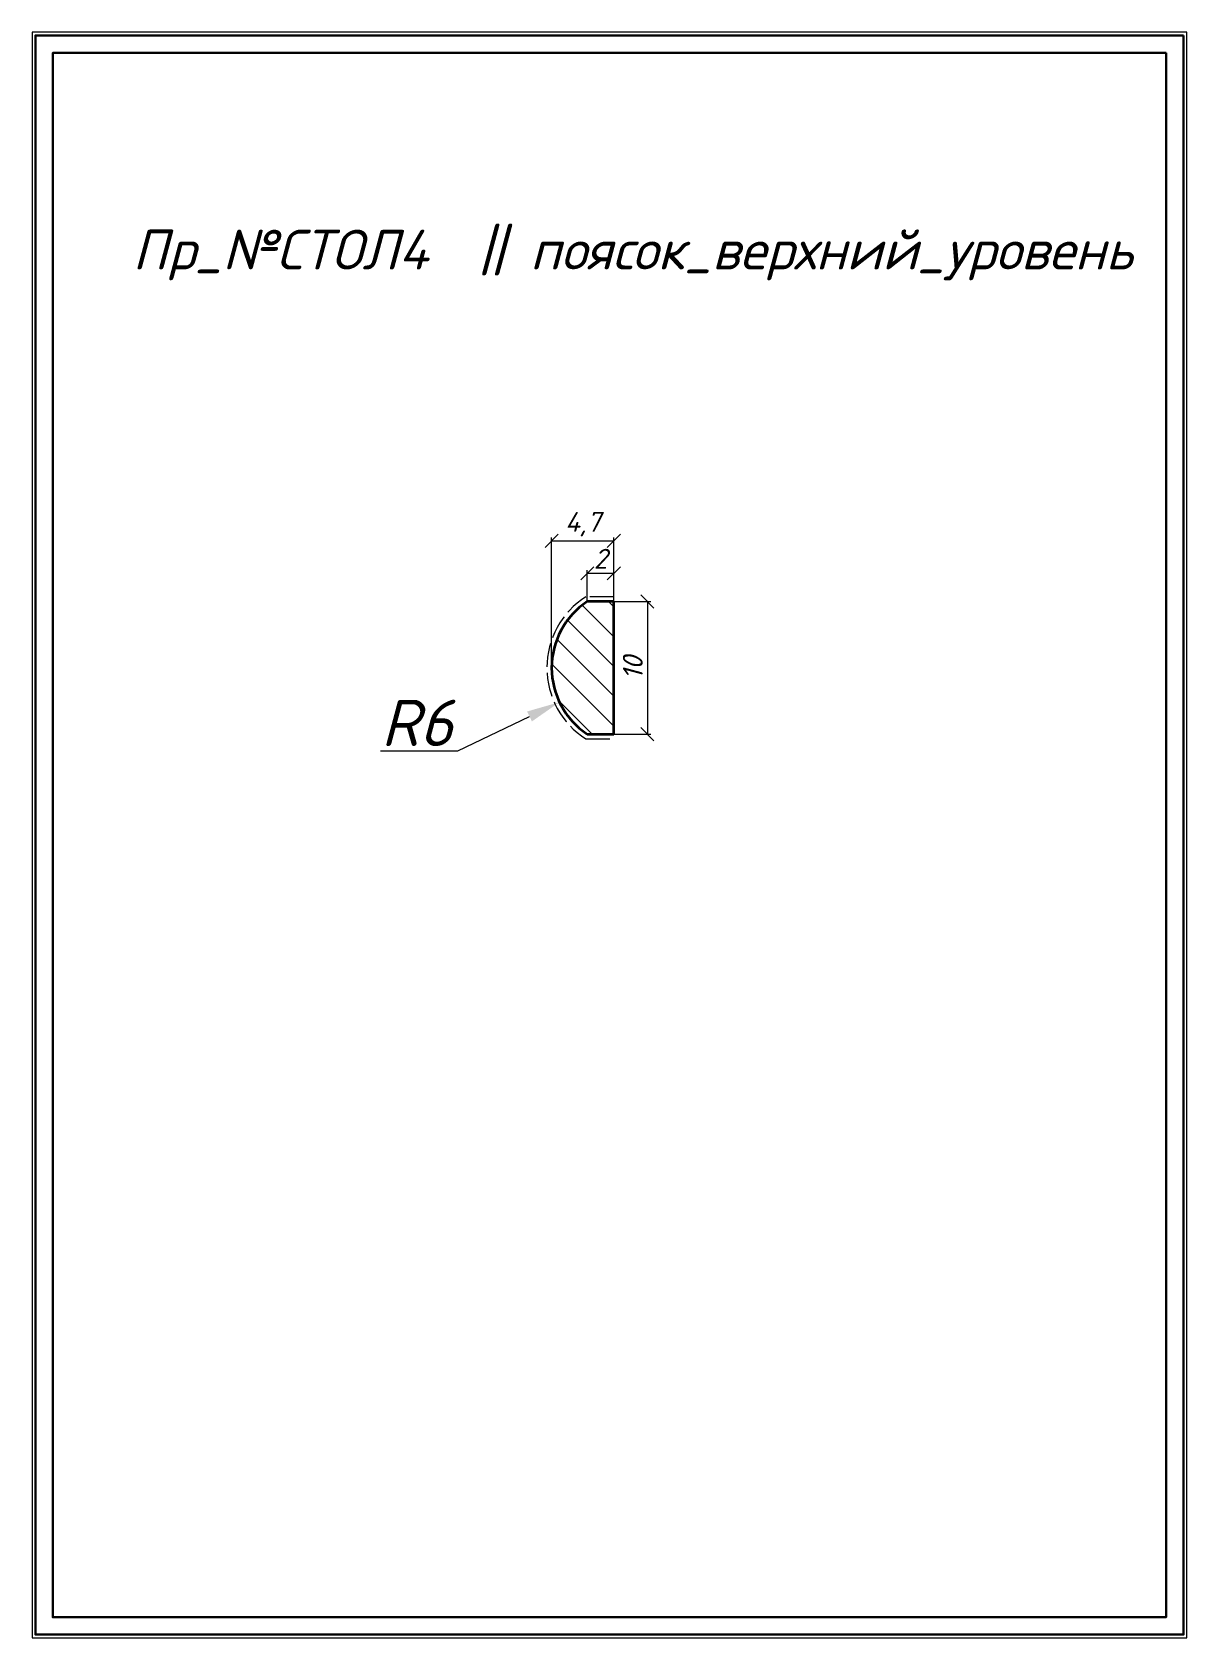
# Model space of a CAD drawing. Header units: millimetres. Extents: x 11464 to 11552, y -686 to -565.
import ezdxf

# ---------------------------------------------------------------- set-up
doc = ezdxf.new("R2010")
doc.units = ezdxf.units.MM
doc.linetypes.add('ACAD_ISO02W100', pattern=[15, 12, -3])
doc.layers.get('0').update_dxf_attribs({"lineweight": 13})
for name, color, linetype, lineweight in [('профили', 1, 'Continuous', 35), ('служебный слой ЛИНИИ ПУНКТИРНЫЕ', 7, 'ACAD_ISO02W100', 13), ('служебный слой НАДПИСИ', 7, 'Continuous', 13), ('служебный слой РАЗМЕРЫ', 7, 'Continuous', 9), ('служебный слой ШТАМП', 7, 'Continuous', 30), ('служебный слой ШТРИХОВКА', 7, 'Continuous', 5)]:
    doc.layers.add(name, color=color, linetype=linetype, lineweight=lineweight)
doc.styles.add('ЕСКД', font='isocpeur.ttf', dxfattribs={"oblique": 15})
doc.dimstyles.new('ЕСКД', dxfattribs={"dimtxt": 3.5, "dimasz": 2.5, "dimexe": 0.25, "dimexo": 0, "dimgap": 0.35, "dimtad": 1, "dimdec": 1, "dimzin": 9, "dimtxsty": 'ЕСКД', "dimblk": 'OBLIQUE', "dimcen": 0, "dimclrd": 256, "dimclre": 256, "dimclrt": 256, "dimadec": 1, "dimazin": 0, "dimtfac": 1, "dimtdec": 1, "dimtmove": 0, "dimatfit": 3, "dimldrblk": 'DOTSMALL', "dimfxl": 1, "dimlwd": -1, "dimlwe": -1, "dimarcsym": 0})
doc.dimstyles.new('ЕСКД$4', dxfattribs={"dimtxt": 3.5, "dimasz": 2.5, "dimexe": 0.25, "dimexo": 0, "dimgap": 0.35, "dimtad": 1, "dimtoh": 1, "dimdec": 1, "dimzin": 9, "dimtxsty": 'ЕСКД', "dimblk1": 'OBLIQUE', "dimsah": 1, "dimcen": 0, "dimse1": 1, "dimclrd": 256, "dimclre": 256, "dimclrt": 256, "dimadec": 1, "dimazin": 0, "dimtfac": 1, "dimtdec": 1, "dimtofl": 0, "dimtmove": 0, "dimatfit": 3, "dimldrblk": 'DOTSMALL', "dimfxl": 1, "dimlwd": -1, "dimlwe": -1, "dimarcsym": 2})

# ---------------------------------------------------------------- blocks, each defined once
blk = doc.blocks.new('*D6')
at = {"layer": 'Defpoints', "color": 0, "transparency": 16777216}
for p in [(11509.62, -613.14), (11504.21, -615.73)]:
    blk.add_point(p, dxfattribs=at)
at = {"layer": 'служебный слой РАЗМЕРЫ', "transparency": 16777216}
for p, q in [((11496.54, -619.39), (11501.95, -616.8)), ((11490.7, -619.39), (11496.54, -619.39))]:
    blk.add_line(p, q, dxfattribs=at)
blk.add_solid([(11501.77, -616.43), (11502.13, -617.18), (11504.21, -615.73)], dxfattribs=at)
at = {"layer": 'служебный слой РАЗМЕРЫ', "transparency": 16777216, "insert": (11493.45, -617.29), "char_height": 3.5, "attachment_point": 5, "style": 'ЕСКД'}
blk.add_mtext('R6', dxfattribs=at)
blk = doc.blocks.new('_DotSmall')
at = {"color": 0, "linetype": 'ByBlock', "lineweight": -3, "const_width": 0.5}
blk.add_lwpolyline([(-0.0625, 0, 1), (0.0625, 0, 1)], format="xyb", close=True, dxfattribs=at)
blk = doc.blocks.new('_OBLIQUE')
at = {"color": 0, "linetype": 'ByBlock'}
blk.add_line((-0.5, -0.5), (0.5, 0.5), dxfattribs=at)
blk = doc.blocks.new('*D5')
at = {"layer": 'Defpoints', "color": 0, "transparency": 16777216}
for p in [(11508.31, -608.14), (11508.31, -618.14), (11510.84, -618.14)]:
    blk.add_point(p, dxfattribs=at)
at = {"layer": 'служебный слой РАЗМЕРЫ', "transparency": 16777216}
for p, q in [((11508.31, -608.14), (11511.09, -608.14)), ((11510.84, -608.14), (11510.84, -618.14)), ((11508.31, -618.14), (11511.09, -618.14))]:
    blk.add_line(p, q, dxfattribs=at)
for p, rotation in [((11510.84, -608.14), 90), ((11510.84, -618.14), 270)]:
    blk.add_blockref('_OBLIQUE', p, dxfattribs=dict(at, rotation=rotation))
at = {"layer": 'служебный слой РАЗМЕРЫ', "transparency": 16777216, "insert": (11509.74, -613.14), "char_height": 1.5, "attachment_point": 5, "rotation": 90, "style": 'ЕСКД'}
blk.add_mtext('10', dxfattribs=at)
blk = doc.blocks.new('*D4')
at = {"layer": 'Defpoints', "color": 0, "transparency": 16777216}
for p in [(11508.31, -603.55), (11508.31, -608.14), (11503.62, -613.18)]:
    blk.add_point(p, dxfattribs=at)
at = {"layer": 'служебный слой РАЗМЕРЫ', "transparency": 16777216}
for p, q in [((11503.62, -613.18), (11503.62, -603.3)), ((11503.62, -603.55), (11508.31, -603.55)), ((11508.31, -608.14), (11508.31, -603.3))]:
    blk.add_line(p, q, dxfattribs=at)
at = {"layer": 'служебный слой РАЗМЕРЫ', "transparency": 16777216, "rotation": 180}
blk.add_blockref('_OBLIQUE', (11503.62, -603.55), dxfattribs=at)
at = {"layer": 'служебный слой РАЗМЕРЫ', "transparency": 16777216}
blk.add_blockref('_OBLIQUE', (11508.31, -603.55), dxfattribs=at)
at = {"layer": 'служебный слой РАЗМЕРЫ', "transparency": 16777216, "insert": (11505.97, -602.3), "char_height": 1.5, "attachment_point": 5, "style": 'ЕСКД'}
blk.add_mtext('4,7', dxfattribs=at)
blk = doc.blocks.new('*D3')
at = {"layer": 'Defpoints', "color": 0, "transparency": 16777216}
for p in [(11508.31, -606.01), (11506.31, -608.14), (11508.31, -608.14)]:
    blk.add_point(p, dxfattribs=at)
at = {"layer": 'служебный слой РАЗМЕРЫ', "transparency": 16777216}
for p, q in [((11506.31, -608.14), (11506.31, -605.76)), ((11506.31, -606.01), (11508.31, -606.01)), ((11508.31, -608.14), (11508.31, -605.76))]:
    blk.add_line(p, q, dxfattribs=at)
at = {"layer": 'служебный слой РАЗМЕРЫ', "transparency": 16777216, "rotation": 180}
blk.add_blockref('_OBLIQUE', (11506.31, -606.01), dxfattribs=at)
at = {"layer": 'служебный слой РАЗМЕРЫ', "transparency": 16777216}
blk.add_blockref('_OBLIQUE', (11508.31, -606.01), dxfattribs=at)
at = {"layer": 'служебный слой РАЗМЕРЫ', "transparency": 16777216, "insert": (11507.31, -604.91), "char_height": 1.5, "attachment_point": 5, "style": 'ЕСКД'}
blk.add_mtext('2', dxfattribs=at)

msp = doc.modelspace()

# ---------------------------------------------------------------- hatches: boundary and pattern name
at = {"layer": 'служебный слой ШТРИХОВКА'}
h = msp.add_hatch(dxfattribs=at)
h.set_pattern_fill('ANSI31', color=256, scale=0.5, angle=90, style=0)
h.set_pattern_definition([(135, (8665.5826, -525.0058), (-1.122532, -1.122532), [])])
h.paths.add_polyline_path([(11508.31, -608.14), (11506.31, -608.14, 0.536675), (11506.31, -618.14), (11508.31, -618.14)])

# ---------------------------------------------------------------- linework, layer by layer
at = {"layer": 'профили'}
for p, q in [((11508.31, -608.14), (11506.31, -608.14)), ((11508.31, -618.14), (11508.31, -608.14)), ((11506.31, -618.14), (11508.31, -618.14))]:
    msp.add_line(p, q, dxfattribs=at)
msp.add_arc((11509.62, -613.14), 6, 123.5573, 236.4427, dxfattribs=at)
at = {"layer": 'служебный слой ЛИНИИ ПУНКТИРНЫЕ', "ltscale": 0.15}
msp.add_lwpolyline([(11508.31, -607.78), (11506.2, -607.78, 0.547884), (11506.2, -618.5), (11508.31, -618.5)], format="xyb", dxfattribs=at)
at = {"layer": 'служебный слой ШТАМП', "color": 6, "lineweight": 5, "ltscale": 100}
msp.add_lwpolyline([(11551.55, -565.18), (11464.42, -565.18), (11464.42, -686.31), (11551.55, -686.31)], close=True, dxfattribs=at)
at = {"layer": 'служебный слой ШТАМП', "ltscale": 100}
for points in [[(11551.3, -565.43), (11464.67, -565.43), (11464.67, -686.06), (11551.3, -686.06)], [(11549.98, -566.75), (11465.98, -566.75), (11465.98, -684.75), (11549.98, -684.75)]]:
    msp.add_lwpolyline(points, close=True, dxfattribs=at)

# ---------------------------------------------------------------- texts
at = {"layer": 'служебный слой НАДПИСИ', "style": 'ЕСКД', "oblique": 15}
msp.add_text('Пр_№СТОЛ4  || поясок_верхний_уровень', height=3, dxfattribs=at).set_placement((11471.99, -583.09))

# ---------------------------------------------------------------- dimensions: what is measured, and where the dimension line sits
at = {"layer": 'служебный слой РАЗМЕРЫ'}
for base, p1, picture, middle in [((11508.31, -603.55), (11503.62, -613.18), '*D4', (11505.97, -602.3)), ((11508.31, -606.01), (11506.31, -608.14), '*D3', (11507.31, -604.91))]:
    dim = msp.add_linear_dim(base=base, p1=p1, p2=(11508.31, -608.14), dimstyle='ЕСКД', override={"dimtxt": 1.5, "dimasz": 1}, dxfattribs=at)
    dim.commit()
    dim.dimension.update_dxf_attribs({"geometry": picture, "text_midpoint": middle})
dim = msp.add_linear_dim(base=(11510.84, -618.14), p1=(11508.31, -608.14), p2=(11508.31, -618.14), angle=90, dimstyle='ЕСКД', override={"dimtxt": 1.5, "dimasz": 1}, dxfattribs=at)
dim.commit()
dim.dimension.update_dxf_attribs({"geometry": '*D5', "text_midpoint": (11509.74, -613.14)})
dim = msp.add_radius_dim(center=(11509.62, -613.14), mpoint=(11504.21, -615.73), dimstyle='ЕСКД$4', dxfattribs=at)
dim.commit()
dim.dimension.update_dxf_attribs({"geometry": '*D6', "text_midpoint": (11493.45, -617.29)})

doc.saveas('drawing.dxf')
